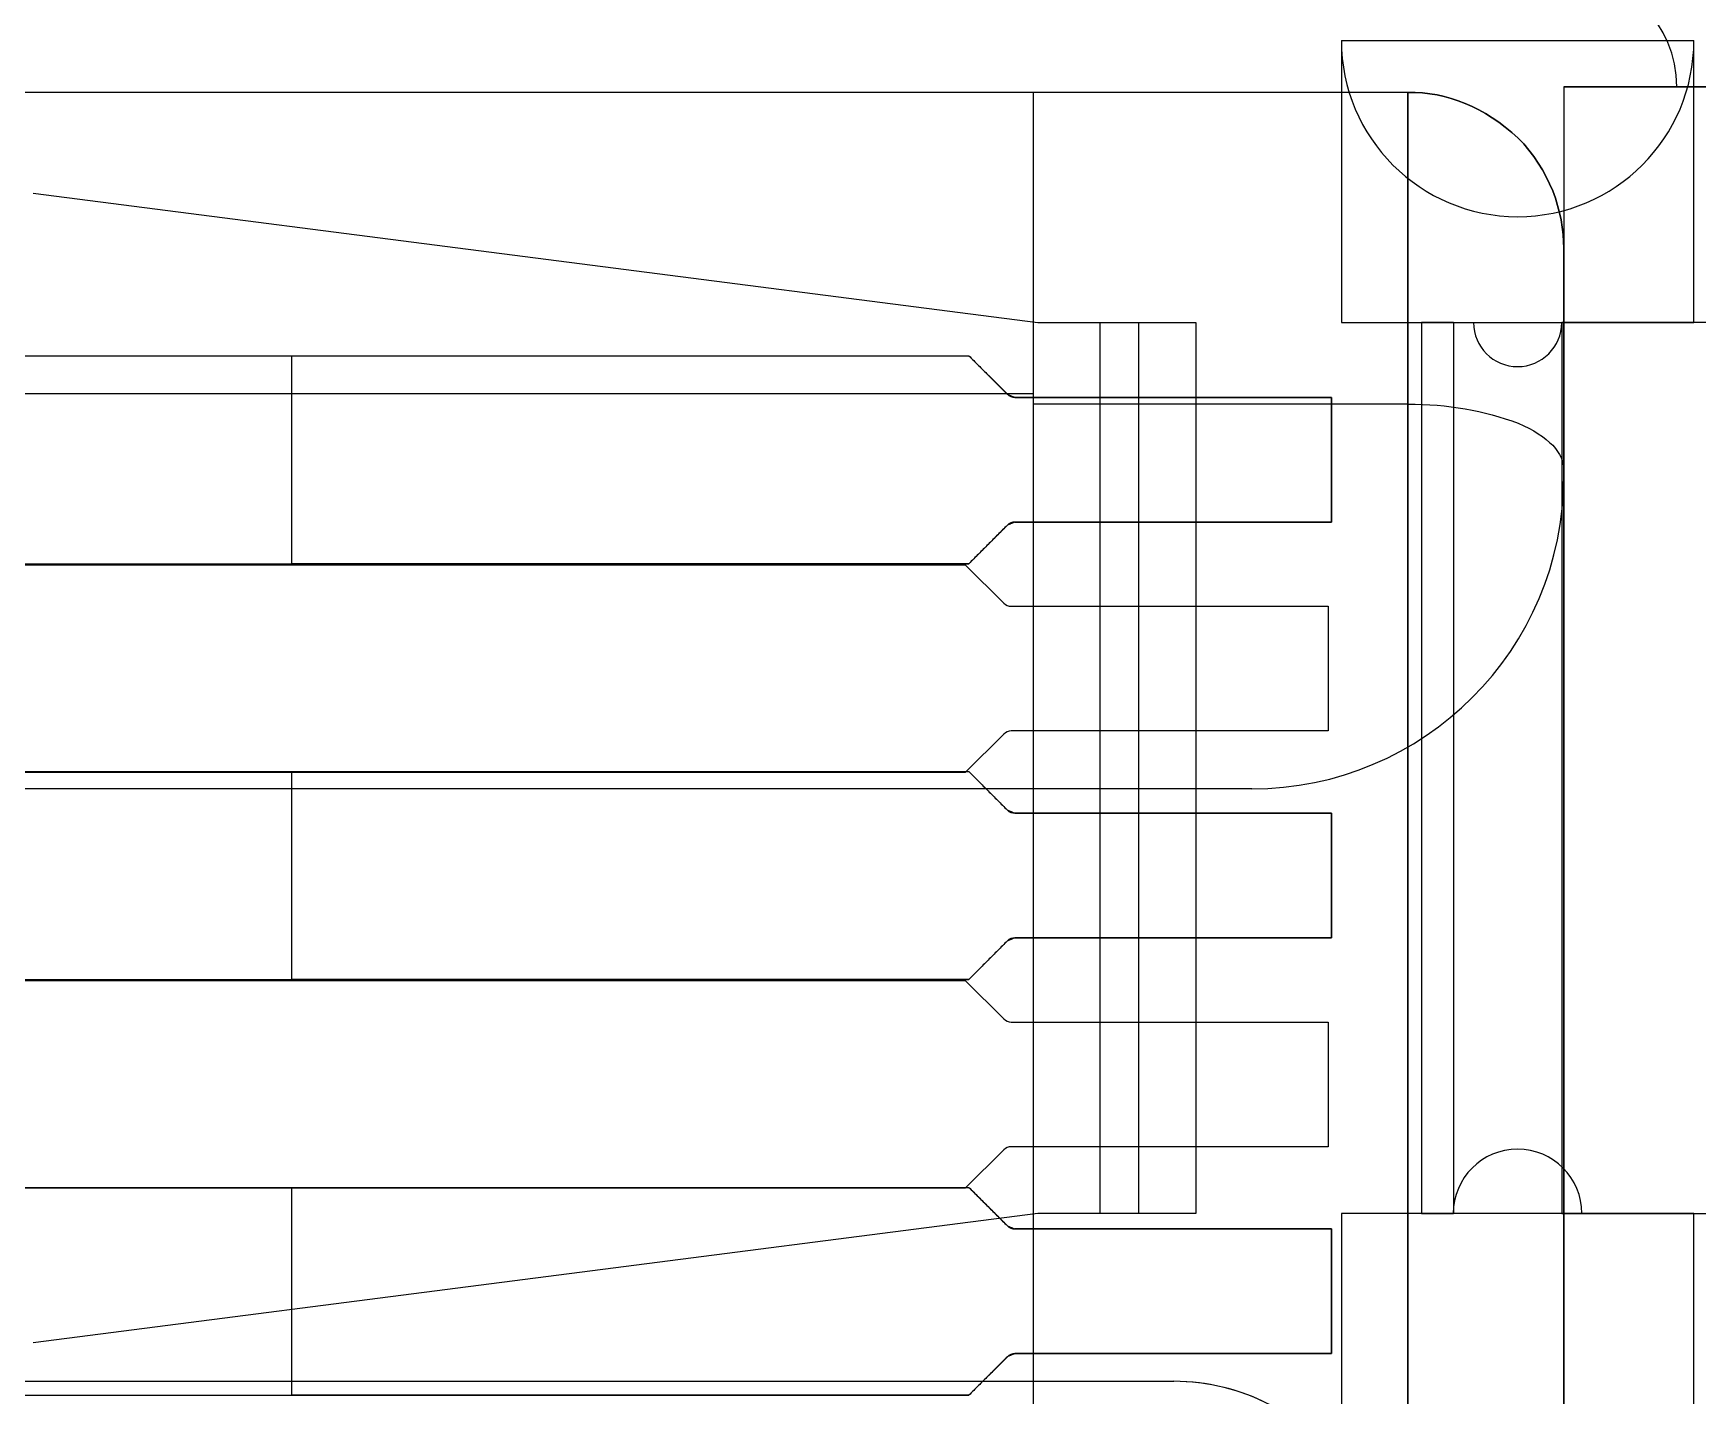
# Model space of a CAD drawing. Header units: millimetres. Extents: x -26.5 to 28.9, y -30 to 30.
# Drawn here: x 24.578 to 26.179, y -9.194 to -7.883 of the extents above; entities that cross this region are included whole.
import ezdxf

# ---------------------------------------------------------------- set-up
doc = ezdxf.new("R2010")
doc.units = ezdxf.units.MM
doc.layers.add('Feature', color=7, linetype='CONTINUOUS')

msp = doc.modelspace()

# ---------------------------------------------------------------- linework, layer by layer
at = {"layer": 'Feature'}
for p, q in [((25.8362, -7.89, 4), (26.1753, -7.89, 4)), ((25.8362, -7.89, 4), (25.8362, -8.16143, 4)), ((25.8362, -7.89, 4), (25.8362, -8.16143, 4)), ((25.8362, -7.89, 4), (26.1753, -7.89, 4)), ((26.1753, -8.16143, 4), (26.1753, -7.89, 4)), ((26.1753, -8.16143, 4), (26.1753, -7.89, 4)), ((25.9, -7.94, 3.06294), (23.55, -7.94, 3.06294)), ((25.54, -7.94, 3.33), (23.55, -7.94, 3.33)), ((25.9, -7.94, 3.06294), (23.55, -7.94, 3.06294)), ((25.54, -7.94, 3.33), (23.55, -7.94, 3.33)), ((25.54, -7.94, 3.34), (25.54, -7.94, 3.33)), ((25.9, -7.94, 3.34), (25.54, -7.94, 3.34)), ((25.9, -7.94, 3.34), (25.54, -7.94, 3.34)), ((25.54, -12.24, 3.34), (25.54, -7.94, 3.34)), ((25.54, -12.24, 3.33), (25.54, -7.94, 3.33)), ((25.54, -12.24, 3.34), (25.54, -7.94, 3.34)), ((25.54, -7.94, 3.34), (25.54, -7.94, 3.33)), ((25.54, -12.24, 3.33), (25.54, -7.94, 3.33)), ((25.9, -7.94, 3.06294), (25.9, -8.24, 2.76)), ((25.9, -7.94, 3.34), (25.9, -7.94, 3.06294)), ((25.9, -12.24, 3.34), (25.9, -7.94, 3.34)), ((25.9, -7.94, 3.34), (25.9, -7.94, 3.06294)), ((25.9, -12.24, 3.34), (25.9, -7.94, 3.34)), ((25.9, -7.94, 3.06294), (25.9, -8.24, 2.76)), ((26.05, -7.93449, 1.9), (27.3, -7.93449, 1.9)), ((26.05, -7.93449, 1.9), (26.05, -8.31, 1.9)), ((27.5, -7.93449, 1.6), (26.05, -7.93449, 1.6)), ((26.05, -7.93449, 1.9), (27.3, -7.93449, 1.9)), ((26.05, -7.93449, 1.6), (26.05, -8.31, 1.6)), ((26.05, -7.93449, 1.9), (26.05, -8.31, 1.9)), ((26.05, -7.93449, 1.6), (26.05, -8.31, 1.6)), ((27.5, -7.93449, 1.6), (26.05, -7.93449, 1.6)), ((24.5781, -8.03696, 4.5), (25.5443, -8.16143, 4.5)), ((24.5781, -8.03696, 4.2), (25.5443, -8.16143, 4.2)), ((24.5781, -8.03696, 4.2), (24.5781, -8.03696, 4.5)), ((24.5781, -8.03696, 4.5), (25.5443, -8.16143, 4.5)), ((24.5781, -8.03696, 4.2), (25.5443, -8.16143, 4.2)), ((24.5781, -8.03696, 4.2), (24.5781, -8.03696, 4.5)), ((26.05, -8.30256, 2.91), (26.05, -8.09, 3.12465)), ((26.05, -8.09, 3.12465), (26.05, -8.09, 3.19)), ((26.05, -8.09, 3.19), (26.05, -12.09, 3.19)), ((26.05, -8.09, 3.12465), (26.05, -8.09, 3.19)), ((26.05, -8.09, 3.19), (26.05, -12.09, 3.19)), ((26.05, -8.30256, 2.91), (26.05, -8.09, 3.12465)), ((25.5443, -8.16143, 4.5), (25.6038, -8.16143, 4.5)), ((25.5443, -8.16143, 4.2), (25.6409, -8.16143, 4.2)), ((25.5443, -8.16143, 4.2), (25.5443, -8.16143, 4.5)), ((25.5443, -8.16143, 4.2), (25.6409, -8.16143, 4.2)), ((25.5443, -8.16143, 4.2), (25.5443, -8.16143, 4.5)), ((25.5443, -8.16143, 4.5), (25.6038, -8.16143, 4.5)), ((25.6038, -8.16143, 4.5), (25.6038, -9.01857, 4.5)), ((25.6038, -8.16143, 4.5), (25.6038, -9.01857, 4.5)), ((25.6409, -8.16143, 4.2), (25.6409, -9.01857, 4.2)), ((25.6409, -8.16143, 4.2), (25.6409, -9.01857, 4.2)), ((25.6409, -8.16143, 4.2), (25.6963, -8.16143, 4.12261)), ((25.6409, -8.16143, 4.2), (25.6963, -8.16143, 4.12261)), ((25.6963, -8.16143, 4.12261), (25.6963, -9.01857, 4.12261)), ((25.6963, -8.16143, 4.12261), (25.6963, -9.01857, 4.12261)), ((25.8362, -8.16143, 4), (26.1753, -8.16143, 4)), ((25.8362, -8.16143, 4), (26.1753, -8.16143, 4)), ((25.9132, -8.16143, 4.33688), (25.9132, -9.01857, 4.33688)), ((25.9132, -8.16143, 4.33688), (25.9132, -9.01857, 4.33688)), ((25.9439, -8.16143, 4.29211), (25.9132, -8.16143, 4.33688)), ((25.9439, -8.16143, 4.29211), (25.9132, -8.16143, 4.33688)), ((25.9439, -8.16143, 4.29211), (25.9439, -9.01857, 4.29211)), ((25.9439, -8.16143, 4.29211), (25.9439, -9.01857, 4.29211)), ((26.0481, -8.16143, 4.27261), (26.0481, -9.01857, 4.27261)), ((26.0481, -8.16143, 4.27261), (26.0481, -9.01857, 4.27261)), ((26.3027, -8.16143, 4.44695), (26.0481, -8.16143, 4.27261)), ((26.3027, -8.16143, 4.44695), (26.0481, -8.16143, 4.27261)), ((23.55, -8.19338, 3.35), (24.8267, -8.19338, 3.35)), ((23.55, -8.19338, 3.33), (25.4779, -8.19338, 3.33)), ((23.55, -8.19338, 3.35), (24.8267, -8.19338, 3.35)), ((23.55, -8.19338, 3.33), (25.4779, -8.19338, 3.33)), ((25.4779, -8.19338, 3.34879), (25.4779, -8.19338, 3.33)), ((25.5149, -8.23045, 3.33), (25.4779, -8.19338, 3.33)), ((25.4779, -8.19338, 3.34879), (25.4779, -8.19338, 3.33)), ((25.5149, -8.23045, 3.33), (25.4779, -8.19338, 3.33)), ((25.54, -8.2301, 2.77), (23.55, -8.2301, 2.77)), ((25.54, -8.2301, 2.77), (23.55, -8.2301, 2.77)), ((25.5149, -8.23045, 3.34863), (25.5149, -8.23045, 3.33)), ((25.5149, -8.23045, 3.34863), (25.5149, -8.23045, 3.33)), ((25.522, -8.23338, 3.34859), (25.522, -8.23338, 3.33)), ((25.522, -8.23338, 3.34859), (25.522, -8.23338, 3.33)), ((25.8267, -8.23338, 3.33), (25.522, -8.23338, 3.33)), ((25.8267, -8.23338, 3.33), (25.522, -8.23338, 3.33)), ((25.54, -8.24, 2.76), (25.54, -8.2301, 2.77)), ((25.54, -11.9499, 2.77), (25.54, -8.2301, 2.77)), ((25.54, -8.24, 2.76), (25.54, -8.2301, 2.77)), ((25.54, -11.9499, 2.77), (25.54, -8.2301, 2.77)), ((25.54, -11.94, 2.76), (25.54, -8.24, 2.76)), ((25.9, -8.24, 2.76), (25.54, -8.24, 2.76)), ((25.9, -8.24, 2.76), (25.54, -8.24, 2.76)), ((25.54, -11.94, 2.76), (25.54, -8.24, 2.76)), ((25.8267, -8.23338, 3.345), (25.8267, -8.23338, 3.33)), ((25.8267, -8.35338, 3.33), (25.8267, -8.23338, 3.33)), ((25.8267, -8.23338, 3.345), (25.8267, -8.23338, 3.33)), ((25.8267, -8.35338, 3.33), (25.8267, -8.23338, 3.33)), ((25.9, -8.24, 2.76), (25.9, -11.94, 2.76)), ((25.9, -8.24, 2.76), (25.9, -11.94, 2.76)), ((26.05, -11.8774, 2.91), (26.05, -8.30256, 2.91)), ((26.05, -11.8774, 2.91), (26.05, -8.30256, 2.91)), ((26.05, -8.31, 1.9), (26.05, -8.31, 1.6)), ((26.05, -8.31, 1.9), (26.05, -8.31, 1.6)), ((25.4779, -8.39338, 3.33), (25.5149, -8.35631, 3.33)), ((25.4779, -8.39338, 3.33), (25.5149, -8.35631, 3.33)), ((25.5149, -8.35631, 3.34863), (25.5149, -8.35631, 3.33)), ((25.5149, -8.35631, 3.34863), (25.5149, -8.35631, 3.33)), ((25.522, -8.35338, 3.34859), (25.522, -8.35338, 3.33)), ((25.522, -8.35338, 3.34859), (25.522, -8.35338, 3.33)), ((25.522, -8.35338, 3.33), (25.8267, -8.35338, 3.33)), ((25.522, -8.35338, 3.33), (25.8267, -8.35338, 3.33)), ((25.8267, -8.35338, 3.345), (25.8267, -8.35338, 3.33)), ((25.8267, -8.35338, 3.345), (25.8267, -8.35338, 3.33)), ((23.5467, -8.39434, 2.77), (25.4745, -8.39434, 2.77)), ((23.5467, -8.39434, 2.75), (25.4745, -8.39434, 2.75)), ((23.5467, -8.39434, 2.75), (25.4745, -8.39434, 2.75)), ((23.5467, -8.39434, 2.77), (25.4745, -8.39434, 2.77)), ((23.55, -8.39338, 3.35), (24.8267, -8.39338, 3.35)), ((23.55, -8.39338, 3.33), (25.4779, -8.39338, 3.33)), ((23.55, -8.39338, 3.35), (24.8267, -8.39338, 3.35)), ((23.55, -8.39338, 3.33), (25.4779, -8.39338, 3.33)), ((25.4745, -8.39434, 2.77), (25.5116, -8.43141, 2.77)), ((25.4745, -8.39434, 2.75), (25.5116, -8.43141, 2.75)), ((25.4745, -8.39434, 2.75), (25.4745, -8.39434, 2.77)), ((25.4745, -8.39434, 2.75), (25.4745, -8.39434, 2.77)), ((25.4745, -8.39434, 2.75), (25.5116, -8.43141, 2.75)), ((25.4745, -8.39434, 2.77), (25.5116, -8.43141, 2.77)), ((25.4779, -8.39338, 3.34879), (25.4779, -8.39338, 3.33)), ((25.4779, -8.39338, 3.34879), (25.4779, -8.39338, 3.33)), ((25.5116, -8.43141, 2.75), (25.5116, -8.43141, 2.77)), ((25.5116, -8.43141, 2.75), (25.5116, -8.43141, 2.77)), ((25.5187, -8.43434, 2.75), (25.5187, -8.43434, 2.77)), ((25.5187, -8.43434, 2.77), (25.8234, -8.43434, 2.77)), ((25.5187, -8.43434, 2.75), (25.8234, -8.43434, 2.75)), ((25.5187, -8.43434, 2.75), (25.5187, -8.43434, 2.77)), ((25.5187, -8.43434, 2.75), (25.8234, -8.43434, 2.75)), ((25.5187, -8.43434, 2.77), (25.8234, -8.43434, 2.77)), ((25.8234, -8.43434, 2.75), (25.8234, -8.43434, 2.77)), ((25.8234, -8.43434, 2.77), (25.8234, -8.55434, 2.77)), ((25.8234, -8.43434, 2.75), (25.8234, -8.55434, 2.75)), ((25.8234, -8.43434, 2.75), (25.8234, -8.43434, 2.77)), ((25.8234, -8.43434, 2.75), (25.8234, -8.55434, 2.75)), ((25.8234, -8.43434, 2.77), (25.8234, -8.55434, 2.77)), ((25.5116, -8.55727, 2.77), (25.4745, -8.59434, 2.77)), ((25.5116, -8.55727, 2.75), (25.4745, -8.59434, 2.75)), ((25.5116, -8.55727, 2.75), (25.4745, -8.59434, 2.75)), ((25.5116, -8.55727, 2.77), (25.4745, -8.59434, 2.77)), ((25.5116, -8.55727, 2.75), (25.5116, -8.55727, 2.77)), ((25.5116, -8.55727, 2.75), (25.5116, -8.55727, 2.77)), ((25.8234, -8.55434, 2.77), (25.5187, -8.55434, 2.77)), ((25.5187, -8.55434, 2.75), (25.5187, -8.55434, 2.77)), ((25.8234, -8.55434, 2.75), (25.5187, -8.55434, 2.75)), ((25.5187, -8.55434, 2.75), (25.5187, -8.55434, 2.77)), ((25.8234, -8.55434, 2.75), (25.5187, -8.55434, 2.75)), ((25.8234, -8.55434, 2.77), (25.5187, -8.55434, 2.77)), ((25.8234, -8.55434, 2.75), (25.8234, -8.55434, 2.77)), ((25.8234, -8.55434, 2.75), (25.8234, -8.55434, 2.77)), ((25.4745, -8.59434, 2.77), (23.5467, -8.59434, 2.77)), ((25.4745, -8.59434, 2.75), (23.5467, -8.59434, 2.75)), ((25.4745, -8.59434, 2.75), (23.5467, -8.59434, 2.75)), ((25.4745, -8.59434, 2.77), (23.5467, -8.59434, 2.77)), ((23.55, -8.59338, 3.35), (24.8267, -8.59338, 3.35)), ((23.55, -8.59338, 3.33), (25.4779, -8.59338, 3.33)), ((23.55, -8.59338, 3.35), (24.8267, -8.59338, 3.35)), ((23.55, -8.59338, 3.33), (25.4779, -8.59338, 3.33)), ((25.4745, -8.59434, 2.75), (25.4745, -8.59434, 2.77)), ((25.4745, -8.59434, 2.75), (25.4745, -8.59434, 2.77)), ((25.4779, -8.59338, 3.34879), (25.4779, -8.59338, 3.33)), ((25.5149, -8.63045, 3.33), (25.4779, -8.59338, 3.33)), ((25.4779, -8.59338, 3.34879), (25.4779, -8.59338, 3.33)), ((25.5149, -8.63045, 3.33), (25.4779, -8.59338, 3.33)), ((25.75, -8.61, 1.9), (24.45, -8.61, 1.9)), ((25.75, -8.61, 1.6), (24.45, -8.61, 1.6)), ((25.75, -8.61, 1.9), (24.45, -8.61, 1.9)), ((25.75, -8.61, 1.6), (24.45, -8.61, 1.6)), ((25.75, -8.61, 1.9), (25.75, -8.61, 1.6)), ((25.75, -8.61, 1.9), (25.75, -8.61, 1.6)), ((25.5149, -8.63045, 3.34863), (25.5149, -8.63045, 3.33)), ((25.5149, -8.63045, 3.34863), (25.5149, -8.63045, 3.33)), ((25.522, -8.63338, 3.34859), (25.522, -8.63338, 3.33)), ((25.522, -8.63338, 3.34859), (25.522, -8.63338, 3.33)), ((25.8267, -8.63338, 3.33), (25.522, -8.63338, 3.33)), ((25.8267, -8.63338, 3.33), (25.522, -8.63338, 3.33)), ((25.8267, -8.63338, 3.345), (25.8267, -8.63338, 3.33)), ((25.8267, -8.75338, 3.33), (25.8267, -8.63338, 3.33)), ((25.8267, -8.63338, 3.345), (25.8267, -8.63338, 3.33)), ((25.8267, -8.75338, 3.33), (25.8267, -8.63338, 3.33)), ((25.4779, -8.79338, 3.33), (25.5149, -8.75631, 3.33)), ((25.4779, -8.79338, 3.33), (25.5149, -8.75631, 3.33)), ((25.5149, -8.75631, 3.34863), (25.5149, -8.75631, 3.33)), ((25.5149, -8.75631, 3.34863), (25.5149, -8.75631, 3.33)), ((25.522, -8.75338, 3.34859), (25.522, -8.75338, 3.33)), ((25.522, -8.75338, 3.34859), (25.522, -8.75338, 3.33)), ((25.522, -8.75338, 3.33), (25.8267, -8.75338, 3.33)), ((25.522, -8.75338, 3.33), (25.8267, -8.75338, 3.33)), ((25.8267, -8.75338, 3.345), (25.8267, -8.75338, 3.33)), ((25.8267, -8.75338, 3.345), (25.8267, -8.75338, 3.33)), ((23.5467, -8.79434, 2.77), (25.4745, -8.79434, 2.77)), ((23.5467, -8.79434, 2.75), (25.4745, -8.79434, 2.75)), ((23.5467, -8.79434, 2.75), (25.4745, -8.79434, 2.75)), ((23.5467, -8.79434, 2.77), (25.4745, -8.79434, 2.77)), ((23.55, -8.79338, 3.35), (24.8267, -8.79338, 3.35)), ((23.55, -8.79338, 3.33), (25.4779, -8.79338, 3.33)), ((23.55, -8.79338, 3.35), (24.8267, -8.79338, 3.35)), ((23.55, -8.79338, 3.33), (25.4779, -8.79338, 3.33)), ((25.4745, -8.79434, 2.77), (25.5116, -8.83141, 2.77)), ((25.4745, -8.79434, 2.75), (25.5116, -8.83141, 2.75)), ((25.4745, -8.79434, 2.75), (25.4745, -8.79434, 2.77)), ((25.4745, -8.79434, 2.75), (25.4745, -8.79434, 2.77)), ((25.4745, -8.79434, 2.75), (25.5116, -8.83141, 2.75)), ((25.4745, -8.79434, 2.77), (25.5116, -8.83141, 2.77)), ((25.4779, -8.79338, 3.34879), (25.4779, -8.79338, 3.33)), ((25.4779, -8.79338, 3.34879), (25.4779, -8.79338, 3.33)), ((25.5116, -8.83141, 2.75), (25.5116, -8.83141, 2.77)), ((25.5116, -8.83141, 2.75), (25.5116, -8.83141, 2.77)), ((25.5187, -8.83434, 2.75), (25.5187, -8.83434, 2.77)), ((25.5187, -8.83434, 2.77), (25.8234, -8.83434, 2.77)), ((25.5187, -8.83434, 2.75), (25.8234, -8.83434, 2.75)), ((25.5187, -8.83434, 2.75), (25.5187, -8.83434, 2.77)), ((25.5187, -8.83434, 2.75), (25.8234, -8.83434, 2.75)), ((25.5187, -8.83434, 2.77), (25.8234, -8.83434, 2.77)), ((25.8234, -8.83434, 2.75), (25.8234, -8.83434, 2.77)), ((25.8234, -8.83434, 2.77), (25.8234, -8.95434, 2.77)), ((25.8234, -8.83434, 2.75), (25.8234, -8.95434, 2.75)), ((25.8234, -8.83434, 2.75), (25.8234, -8.83434, 2.77)), ((25.8234, -8.83434, 2.75), (25.8234, -8.95434, 2.75)), ((25.8234, -8.83434, 2.77), (25.8234, -8.95434, 2.77)), ((25.5116, -8.95727, 2.77), (25.4745, -8.99434, 2.77)), ((25.5116, -8.95727, 2.75), (25.4745, -8.99434, 2.75)), ((25.5116, -8.95727, 2.75), (25.4745, -8.99434, 2.75)), ((25.5116, -8.95727, 2.77), (25.4745, -8.99434, 2.77)), ((25.5116, -8.95727, 2.75), (25.5116, -8.95727, 2.77)), ((25.5116, -8.95727, 2.75), (25.5116, -8.95727, 2.77)), ((25.8234, -8.95434, 2.77), (25.5187, -8.95434, 2.77)), ((25.5187, -8.95434, 2.75), (25.5187, -8.95434, 2.77)), ((25.8234, -8.95434, 2.75), (25.5187, -8.95434, 2.75)), ((25.5187, -8.95434, 2.75), (25.5187, -8.95434, 2.77)), ((25.8234, -8.95434, 2.75), (25.5187, -8.95434, 2.75)), ((25.8234, -8.95434, 2.77), (25.5187, -8.95434, 2.77)), ((25.8234, -8.95434, 2.75), (25.8234, -8.95434, 2.77)), ((25.8234, -8.95434, 2.75), (25.8234, -8.95434, 2.77)), ((25.4745, -8.99434, 2.77), (23.5467, -8.99434, 2.77)), ((25.4745, -8.99434, 2.75), (23.5467, -8.99434, 2.75)), ((25.4745, -8.99434, 2.75), (23.5467, -8.99434, 2.75)), ((25.4745, -8.99434, 2.77), (23.5467, -8.99434, 2.77)), ((23.55, -8.99338, 3.35), (24.8267, -8.99338, 3.35)), ((23.55, -8.99338, 3.33), (25.4779, -8.99338, 3.33)), ((23.55, -8.99338, 3.35), (24.8267, -8.99338, 3.35)), ((23.55, -8.99338, 3.33), (25.4779, -8.99338, 3.33)), ((25.4745, -8.99434, 2.75), (25.4745, -8.99434, 2.77)), ((25.4745, -8.99434, 2.75), (25.4745, -8.99434, 2.77)), ((25.4779, -8.99338, 3.34879), (25.4779, -8.99338, 3.33)), ((25.5149, -9.03045, 3.33), (25.4779, -8.99338, 3.33)), ((25.4779, -8.99338, 3.34879), (25.4779, -8.99338, 3.33)), ((25.5149, -9.03045, 3.33), (25.4779, -8.99338, 3.33)), ((25.5443, -9.01857, 4.5), (24.5781, -9.14304, 4.5)), ((25.5443, -9.01857, 4.2), (24.5781, -9.14304, 4.2)), ((25.5443, -9.01857, 4.5), (24.5781, -9.14304, 4.5)), ((25.5443, -9.01857, 4.2), (24.5781, -9.14304, 4.2)), ((25.6038, -9.01857, 4.5), (25.5443, -9.01857, 4.5)), ((25.6409, -9.01857, 4.2), (25.5443, -9.01857, 4.2)), ((25.6038, -9.01857, 4.5), (25.5443, -9.01857, 4.5)), ((25.5443, -9.01857, 4.2), (25.5443, -9.01857, 4.5)), ((25.6409, -9.01857, 4.2), (25.5443, -9.01857, 4.2)), ((25.5443, -9.01857, 4.2), (25.5443, -9.01857, 4.5)), ((25.6963, -9.01857, 4.12261), (25.6409, -9.01857, 4.2)), ((25.6963, -9.01857, 4.12261), (25.6409, -9.01857, 4.2)), ((25.8362, -9.01857, 4), (25.8362, -9.29, 4)), ((25.8362, -9.01857, 4), (25.8362, -9.29, 4)), ((26.1753, -9.01857, 4), (25.8362, -9.01857, 4)), ((26.1753, -9.01857, 4), (25.8362, -9.01857, 4)), ((25.9132, -9.01857, 4.33688), (25.9439, -9.01857, 4.29211)), ((25.9132, -9.01857, 4.33688), (25.9439, -9.01857, 4.29211)), ((26.0481, -9.01857, 4.27261), (26.3027, -9.01857, 4.44695)), ((26.0481, -9.01857, 4.27261), (26.3027, -9.01857, 4.44695)), ((26.1753, -9.29, 4), (26.1753, -9.01857, 4)), ((26.1753, -9.29, 4), (26.1753, -9.01857, 4)), ((25.5149, -9.03045, 3.34863), (25.5149, -9.03045, 3.33)), ((25.5149, -9.03045, 3.34863), (25.5149, -9.03045, 3.33)), ((25.522, -9.03338, 3.34859), (25.522, -9.03338, 3.33)), ((25.522, -9.03338, 3.34859), (25.522, -9.03338, 3.33)), ((25.8267, -9.03338, 3.33), (25.522, -9.03338, 3.33)), ((25.8267, -9.03338, 3.33), (25.522, -9.03338, 3.33)), ((25.8267, -9.03338, 3.345), (25.8267, -9.03338, 3.33)), ((25.8267, -9.15338, 3.33), (25.8267, -9.03338, 3.33)), ((25.8267, -9.03338, 3.345), (25.8267, -9.03338, 3.33)), ((25.8267, -9.15338, 3.33), (25.8267, -9.03338, 3.33)), ((24.5781, -9.14304, 4.2), (24.5781, -9.14304, 4.5)), ((24.5781, -9.14304, 4.2), (24.5781, -9.14304, 4.5)), ((25.4779, -9.19338, 3.33), (25.5149, -9.15631, 3.33)), ((25.4779, -9.19338, 3.33), (25.5149, -9.15631, 3.33)), ((25.5149, -9.15631, 3.34863), (25.5149, -9.15631, 3.33)), ((25.5149, -9.15631, 3.34863), (25.5149, -9.15631, 3.33)), ((25.522, -9.15338, 3.34859), (25.522, -9.15338, 3.33)), ((25.522, -9.15338, 3.34859), (25.522, -9.15338, 3.33)), ((25.522, -9.15338, 3.33), (25.8267, -9.15338, 3.33)), ((25.522, -9.15338, 3.33), (25.8267, -9.15338, 3.33)), ((25.8267, -9.15338, 3.345), (25.8267, -9.15338, 3.33)), ((25.8267, -9.15338, 3.345), (25.8267, -9.15338, 3.33)), ((24.1749, -9.18, 1.9), (25.6751, -9.18, 1.9)), ((24.1749, -9.18, 1.6), (25.6751, -9.18, 1.6)), ((24.1749, -9.18, 1.9), (25.6751, -9.18, 1.9)), ((24.1749, -9.18, 1.6), (25.6751, -9.18, 1.6)), ((25.6751, -9.18, 1.9), (25.6751, -9.18, 1.6)), ((25.6751, -9.18, 1.9), (25.6751, -9.18, 1.6)), ((23.55, -9.19338, 3.35), (24.8267, -9.19338, 3.35)), ((23.55, -9.19338, 3.33), (25.4779, -9.19338, 3.33)), ((23.55, -9.19338, 3.35), (24.8267, -9.19338, 3.35)), ((23.55, -9.19338, 3.33), (25.4779, -9.19338, 3.33)), ((25.4779, -9.19338, 3.34879), (25.4779, -9.19338, 3.33)), ((25.4779, -9.19338, 3.34879), (25.4779, -9.19338, 3.33))]:
    msp.add_line(p, q, dxfattribs=at)
for centre, radius, start, end in [((26.05, -7.93449, 2.05), 0.10886, 0, 90), ((26.05, -7.93449, 2.05), 0.10886, 0, 90), ((25.6038, -8.16143, 4.125), 0.3094, 0, 0), ((25.6038, -8.16143, 4.125), 0.3094, 0, 0), ((26.0057, -8.16143, 4.33449), 0.3094, 180, 180), ((26.0057, -8.16143, 4.33449), 0.3094, 180, 180), ((26.0057, -7.89, 4.33449), 0.16954, 180, 0), ((26.0057, -7.89, 4.33449), 0.16954, 180, 0), ((26.05, -7.93449, 2.05), 0, 90, 0), ((26.05, -7.93449, 2.05), 0, 90, 0), ((26.0057, -8.16143, 4.33449), 0.16954, 0, 0), ((26.0057, -8.16143, 4.33449), 0.16954, 0, 0), ((26.0057, -8.16143, 4.33449), 0.04238, 180, 0), ((26.0057, -8.16143, 4.33449), 0.04238, 180, 0), ((25.522, -8.22338, 3.33), 0.01, -135, -90), ((25.522, -8.22338, 3.33), 0.01, -135, -90), ((25.75, -8.31, 1.9), 0.3, -90, 0), ((25.75, -8.31, 1.9), 0.3, -90, 0), ((25.75, -8.31, 1.6), 0.3, -90, 0), ((25.75, -8.31, 1.6), 0.3, -90, 0), ((25.522, -8.36338, 3.33), 0.01, 90, 135), ((25.522, -8.36338, 3.33), 0.01, 90, 135), ((25.5187, -8.42434, 2.75), 0.01, -135, -90), ((25.5187, -8.42434, 2.77), 0.01, -135, -90), ((25.5187, -8.42434, 2.75), 0.01, -135, -90), ((25.5187, -8.42434, 2.77), 0.01, -135, -90), ((25.5187, -8.56434, 2.75), 0.01, 90, 135), ((25.5187, -8.56434, 2.77), 0.01, 90, 135), ((25.5187, -8.56434, 2.75), 0.01, 90, 135), ((25.5187, -8.56434, 2.77), 0.01, 90, 135), ((25.522, -8.62338, 3.33), 0.01, -135, -90), ((25.522, -8.62338, 3.33), 0.01, -135, -90), ((25.522, -8.76338, 3.33), 0.01, 90, 135), ((25.522, -8.76338, 3.33), 0.01, 90, 135), ((26.0057, -9.01857, 4.33449), 0.21188, 0, 0), ((26.0057, -9.01857, 4.33449), 0.21188, 0, 0), ((25.5187, -8.82434, 2.75), 0.01, -135, -90), ((25.5187, -8.82434, 2.77), 0.01, -135, -90), ((25.5187, -8.82434, 2.75), 0.01, -135, -90), ((25.5187, -8.82434, 2.77), 0.01, -135, -90), ((26.0057, -9.01857, 4.33449), 0.16954, 180, 180), ((26.0057, -9.01857, 4.33449), 0.16954, 180, 180), ((25.5187, -8.96434, 2.75), 0.01, 90, 135), ((25.5187, -8.96434, 2.77), 0.01, 90, 135), ((25.5187, -8.96434, 2.75), 0.01, 90, 135), ((25.5187, -8.96434, 2.77), 0.01, 90, 135), ((26.0057, -9.01857, 4.33449), 0.06188, 0, 180), ((26.0057, -9.01857, 4.33449), 0.06188, 0, 180), ((25.6038, -9.01857, 4.125), 7.10543e-15, 0, 0), ((25.6038, -9.01857, 4.125), 7.10543e-15, 0, 0), ((25.522, -9.02338, 3.33), 0.01, -135, -90), ((25.522, -9.02338, 3.33), 0.01, -135, -90), ((25.522, -9.16338, 3.33), 0.01, 90, 135), ((25.522, -9.16338, 3.33), 0.01, 90, 135), ((25.6751, -9.38, 1.9), 0.2, -21.0134, 90), ((25.6751, -9.38, 1.9), 0.2, -21.0134, 90), ((25.6751, -9.38, 1.6), 0.2, -17.4576, 90), ((25.6751, -9.38, 1.6), 0.2, -17.4576, 90)]:
    msp.add_arc(centre, radius, start, end, dxfattribs=at)
for points, knots in [([(25.9, -7.94, 3.06294), (25.9383, -7.93949, 3.06273), (25.9736, -7.95413, 3.06876), (26.0061, -7.98393, 3.08102), (26.0359, -8.01325, 3.09308), (26.0505, -8.05483, 3.11018), (26.05, -8.09, 3.12465)], [3.14159, 3.14159, 3.14159, 3.14159, 3.92699, 3.92699, 3.92699, 4.71239, 4.71239, 4.71239, 4.71239]), ([(26.05, -8.09, 3.19), (26.0505, -8.05483, 3.22517), (26.0359, -8.01325, 3.26675), (26.0061, -7.98393, 3.29607), (25.9736, -7.95413, 3.32587), (25.9383, -7.93949, 3.34051), (25.9, -7.94, 3.34)], [1.5708, 1.5708, 1.5708, 1.5708, 2.35619, 2.35619, 2.35619, 3.14159, 3.14159, 3.14159, 3.14159]), ([(26.05, -8.09, 3.19), (26.0505, -8.05483, 3.22517), (26.0359, -8.01325, 3.26675), (26.0061, -7.98393, 3.29607), (25.9736, -7.95413, 3.32587), (25.9383, -7.93949, 3.34051), (25.9, -7.94, 3.34)], [1.5708, 1.5708, 1.5708, 1.5708, 2.35619, 2.35619, 2.35619, 3.14159, 3.14159, 3.14159, 3.14159]), ([(25.9, -7.94, 3.06294), (25.9383, -7.93949, 3.06273), (25.9736, -7.95413, 3.06876), (26.0061, -7.98393, 3.08102), (26.0359, -8.01325, 3.09308), (26.0505, -8.05483, 3.11018), (26.05, -8.09, 3.12465)], [3.14159, 3.14159, 3.14159, 3.14159, 3.92699, 3.92699, 3.92699, 4.71239, 4.71239, 4.71239, 4.71239]), ([(25.9, -8.24, 2.76), (25.9383, -8.23979, 2.75949), (25.9736, -8.24589, 2.77413), (26.0061, -8.25832, 2.80393), (26.0359, -8.27055, 2.83325), (26.0505, -8.28789, 2.87483), (26.05, -8.30256, 2.91)], [3.14159, 3.14159, 3.14159, 3.14159, 3.92699, 3.92699, 3.92699, 4.71239, 4.71239, 4.71239, 4.71239]), ([(25.9, -8.24, 2.76), (25.9383, -8.23979, 2.75949), (25.9736, -8.24589, 2.77413), (26.0061, -8.25832, 2.80393), (26.0359, -8.27055, 2.83325), (26.0505, -8.28789, 2.87483), (26.05, -8.30256, 2.91)], [3.14159, 3.14159, 3.14159, 3.14159, 3.92699, 3.92699, 3.92699, 4.71239, 4.71239, 4.71239, 4.71239])]:
    msp.add_open_spline(points, degree=3, knots=knots, dxfattribs=at)
for points, degree in [([(24.8267, -8.19338, 3.35), (25.4779, -8.19338, 3.34879)], 1), ([(24.8267, -8.39338, 3.35), (24.8267, -8.19338, 3.35)], 1), ([(24.8267, -8.19338, 3.35), (25.4779, -8.19338, 3.34879)], 1), ([(24.8267, -8.39338, 3.35), (24.8267, -8.19338, 3.35)], 1), ([(25.4779, -8.19338, 3.34879), (25.5149, -8.23045, 3.34863)], 1), ([(25.4779, -8.19338, 3.34879), (25.5149, -8.23045, 3.34863)], 1), ([(25.5149, -8.23045, 3.34863), (25.522, -8.23338, 3.34859)], 1), ([(25.5149, -8.23045, 3.34863), (25.522, -8.23338, 3.34859)], 1), ([(25.522, -8.23338, 3.34859), (25.8024, -8.23338, 3.34724), (25.8267, -8.23338, 3.345)], 2), ([(25.522, -8.23338, 3.34859), (25.8024, -8.23338, 3.34724), (25.8267, -8.23338, 3.345)], 2), ([(25.8267, -8.23338, 3.345), (25.8267, -8.35338, 3.345)], 1), ([(25.8267, -8.23338, 3.345), (25.8267, -8.35338, 3.345)], 1), ([(25.5149, -8.35631, 3.34863), (25.4779, -8.39338, 3.34879)], 1), ([(25.5149, -8.35631, 3.34863), (25.4779, -8.39338, 3.34879)], 1), ([(25.522, -8.35338, 3.34859), (25.5149, -8.35631, 3.34863)], 1), ([(25.522, -8.35338, 3.34859), (25.5149, -8.35631, 3.34863)], 1), ([(25.8267, -8.35338, 3.345), (25.8025, -8.35338, 3.34724), (25.522, -8.35338, 3.34859)], 2), ([(25.8267, -8.35338, 3.345), (25.8025, -8.35338, 3.34724), (25.522, -8.35338, 3.34859)], 2), ([(25.4779, -8.39338, 3.34879), (24.8267, -8.39338, 3.35)], 1), ([(25.4779, -8.39338, 3.34879), (24.8267, -8.39338, 3.35)], 1), ([(24.8267, -8.59338, 3.35), (25.4779, -8.59338, 3.34879)], 1), ([(24.8267, -8.79338, 3.35), (24.8267, -8.59338, 3.35)], 1), ([(24.8267, -8.59338, 3.35), (25.4779, -8.59338, 3.34879)], 1), ([(24.8267, -8.79338, 3.35), (24.8267, -8.59338, 3.35)], 1), ([(25.4779, -8.59338, 3.34879), (25.5149, -8.63045, 3.34863)], 1), ([(25.4779, -8.59338, 3.34879), (25.5149, -8.63045, 3.34863)], 1), ([(25.5149, -8.63045, 3.34863), (25.522, -8.63338, 3.34859)], 1), ([(25.5149, -8.63045, 3.34863), (25.522, -8.63338, 3.34859)], 1), ([(25.522, -8.63338, 3.34859), (25.8024, -8.63338, 3.34724), (25.8267, -8.63338, 3.345)], 2), ([(25.522, -8.63338, 3.34859), (25.8024, -8.63338, 3.34724), (25.8267, -8.63338, 3.345)], 2), ([(25.8267, -8.63338, 3.345), (25.8267, -8.75338, 3.345)], 1), ([(25.8267, -8.63338, 3.345), (25.8267, -8.75338, 3.345)], 1), ([(25.5149, -8.75631, 3.34863), (25.4779, -8.79338, 3.34879)], 1), ([(25.5149, -8.75631, 3.34863), (25.4779, -8.79338, 3.34879)], 1), ([(25.522, -8.75338, 3.34859), (25.5149, -8.75631, 3.34863)], 1), ([(25.522, -8.75338, 3.34859), (25.5149, -8.75631, 3.34863)], 1), ([(25.8267, -8.75338, 3.345), (25.8025, -8.75338, 3.34724), (25.522, -8.75338, 3.34859)], 2), ([(25.8267, -8.75338, 3.345), (25.8025, -8.75338, 3.34724), (25.522, -8.75338, 3.34859)], 2), ([(25.4779, -8.79338, 3.34879), (24.8267, -8.79338, 3.35)], 1), ([(25.4779, -8.79338, 3.34879), (24.8267, -8.79338, 3.35)], 1), ([(24.8267, -8.99338, 3.35), (25.4779, -8.99338, 3.34879)], 1), ([(24.8267, -9.19338, 3.35), (24.8267, -8.99338, 3.35)], 1), ([(24.8267, -8.99338, 3.35), (25.4779, -8.99338, 3.34879)], 1), ([(24.8267, -9.19338, 3.35), (24.8267, -8.99338, 3.35)], 1), ([(25.4779, -8.99338, 3.34879), (25.5149, -9.03045, 3.34863)], 1), ([(25.4779, -8.99338, 3.34879), (25.5149, -9.03045, 3.34863)], 1), ([(25.5149, -9.03045, 3.34863), (25.522, -9.03338, 3.34859)], 1), ([(25.5149, -9.03045, 3.34863), (25.522, -9.03338, 3.34859)], 1), ([(25.522, -9.03338, 3.34859), (25.8024, -9.03338, 3.34724), (25.8267, -9.03338, 3.345)], 2), ([(25.522, -9.03338, 3.34859), (25.8024, -9.03338, 3.34724), (25.8267, -9.03338, 3.345)], 2), ([(25.8267, -9.03338, 3.345), (25.8267, -9.15338, 3.345)], 1), ([(25.8267, -9.03338, 3.345), (25.8267, -9.15338, 3.345)], 1), ([(25.5149, -9.15631, 3.34863), (25.4779, -9.19338, 3.34879)], 1), ([(25.5149, -9.15631, 3.34863), (25.4779, -9.19338, 3.34879)], 1), ([(25.522, -9.15338, 3.34859), (25.5149, -9.15631, 3.34863)], 1), ([(25.522, -9.15338, 3.34859), (25.5149, -9.15631, 3.34863)], 1), ([(25.8267, -9.15338, 3.345), (25.8025, -9.15338, 3.34724), (25.522, -9.15338, 3.34859)], 2), ([(25.8267, -9.15338, 3.345), (25.8025, -9.15338, 3.34724), (25.522, -9.15338, 3.34859)], 2), ([(25.4779, -9.19338, 3.34879), (24.8267, -9.19338, 3.35)], 1), ([(25.4779, -9.19338, 3.34879), (24.8267, -9.19338, 3.35)], 1)]:
    msp.add_open_spline(points, degree=degree, dxfattribs=at)

doc.saveas('drawing.dxf')
